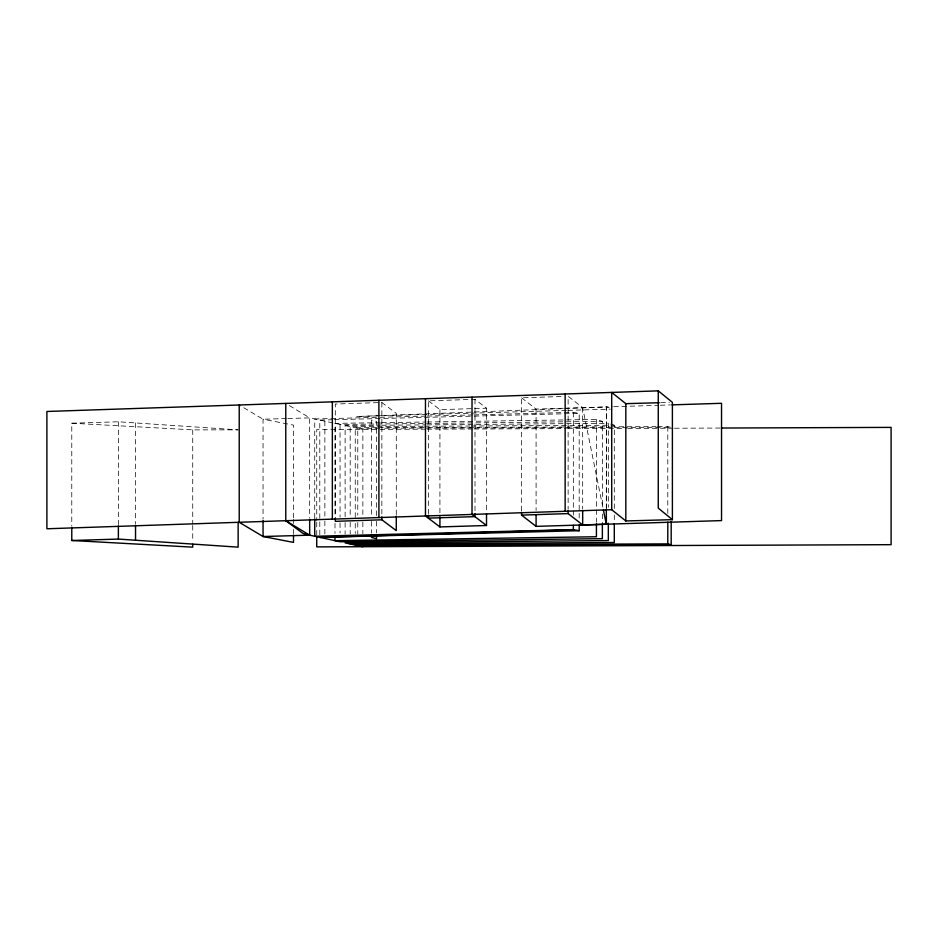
<?xml version="1.0" encoding="UTF-8"?>
<svg xmlns="http://www.w3.org/2000/svg" width="938" height="938" viewBox="0 0 938 938"><rect width="100%" height="100%" fill="white"/><g stroke="black" fill="none" stroke-linecap="round" stroke-linejoin="round"><path stroke-width="0.7" stroke-dasharray="4.69 3.52" d="M606.3 508.29L606.417 406.94L612.244 406.752M396.27 514.692L396.27 413.33L381.86 402.496L335.3 404.044L335.3 518.444M428.432 513.789L428.432 400.843L474.991 399.33L486.517 408.206L486.517 512.476M521.551 510.764L521.551 397.818L563.75 396.446M613.71 406.717L658.875 405.286M660.329 405.239L670.529 404.911M428.432 400.843L439.922 409.648L486.517 408.206M71.78 423.202L118.376 421.783L238.146 429.862L192.736 429.862L71.78 423.202L71.78 526.019M521.551 397.818L536.09 409.085L563.75 408.241M565.204 408.194L606.417 406.94L609.125 407.784M660.751 402.695L669.486 402.449M286.36 418.547L263.05 419.227L239.213 404.993M287.814 418.512L309.669 417.867L340.048 424.468L602.372 421.373L602.372 508.255M566.482 410.398L356.299 416.519L606.417 406.94L606.417 508.302M567.947 410.363L610.275 409.132M425.77 416.12L314.734 418.969L314.734 518.89M427.236 416.085L472.529 414.924M473.983 414.889L573.329 412.333L579.192 413.412L579.192 519.124M332.92 419.732L319.799 420.072L319.799 537.368M334.374 419.696L472.811 416.144M474.265 416.109L579.192 413.412M380.265 422.698L334.995 423.366L334.995 517.495M381.731 422.675L425.547 422.018M427.001 421.994L596.427 419.462L602.372 421.373M345.114 516.791L345.114 425.571L380.207 425.266M381.672 425.254L425.547 424.879M427.001 424.855L608.328 423.296L608.328 507.282M423.144 426.262L350.179 426.673L350.179 516.451M424.597 426.262L469.832 426.016M471.298 426.004L614.296 425.219L614.296 509.205M377.146 427.681L355.244 427.763L355.244 517.553M378.612 427.681L609.372 426.813M610.837 426.813L656.108 426.638M657.573 426.638L667.797 426.602L671.186 427.411L381.203 428.244M379.749 428.256L357.777 428.314L357.777 515.197M425.77 429.182L316.739 429.592L316.739 520.825M427.236 429.17L472.6 428.994M474.065 428.994L566.247 428.631M567.713 428.631L626.244 428.408M627.71 428.396L673.074 428.22M674.528 428.22L719.892 428.045M345.114 425.571L362.854 429.416L362.854 516.299M610.708 424.058L614.296 425.219M289.361 405.579L309.669 417.867L309.669 517.788M602.829 507.153L582.674 407.655L568.123 396.305L568.123 509.252M667.797 426.602L667.797 513.485M614.296 514.997L614.296 522.243M602.372 514.047L602.372 522.736M596.427 419.462L596.427 522.267M582.674 407.655L582.674 509.029M573.329 412.333L573.329 515.15M536.09 409.085L536.09 510.448M474.991 399.33L474.991 513.731M439.922 409.648L439.922 513.907M381.86 402.496L381.86 516.897M376.56 515.548L376.56 421.42L371.495 420.107L371.495 515.677M376.56 521.34L376.56 532.925M371.495 521.469L371.495 533.054M362.854 522.091L362.854 533.675M357.777 522.443L357.777 534.027M355.244 523.345L355.244 533.476M350.179 522.243L350.179 533.828M345.114 522.583L345.114 534.168M340.048 424.468L340.048 517.143M340.048 522.935L340.048 533.077M334.995 523.287L334.995 533.417M324.865 421.174L324.865 519.64M324.865 521.082L324.865 537.017M316.739 522.278L316.739 535.305M293.5 517.788L293.5 425.113L263.05 419.227L263.05 519.148M293.5 519.23L293.5 523.58M293.5 529.372L293.5 533.71M192.736 429.862L192.736 523.979M192.736 525.432L192.736 541.355M135.529 422.944L135.529 524.307M118.376 421.783L118.376 524.6"/><path stroke-width="1.41" d="M521.551 512.218L521.551 515.114L536.09 526.37L606.417 524.236L606.3 509.733M658.265 390.853L46.9 411.477L46.9 528.774L611.705 509.709L625.822 520.953L672.394 519.664L672.394 402.367L658.265 390.853L658.265 508.138L672.394 519.664M396.27 516.146L396.27 530.627L381.86 519.793L335.3 521.34L335.3 518.444M671.983 404.864L721.533 403.305L721.533 520.602L579.25 525.057L579.192 530.709L319.799 537.368L574.232 529.794M521.551 515.114L568.123 513.602L582.674 524.952L582.674 510.471M425.465 398.709L425.465 515.994L439.922 526.933L486.517 525.503L486.517 513.918M71.78 527.461L71.78 540.499L118.376 539.08L238.146 547.147L238.146 522.536M611.705 509.709L611.705 392.424L625.822 403.668L659.297 402.73M602.372 524.19L602.372 538.67L340.048 541.765L309.669 535.164L263.05 536.524L239.213 522.278L239.213 404.993M579.192 530.709L573.329 529.63L314.734 536.266L314.734 518.89M350.179 543.958L614.296 542.516L614.296 523.685M721.357 428.033L891.1 427.388L891.1 544.673L316.739 546.889L316.739 536.759M355.244 545.06L667.797 543.888L671.186 544.697L671.186 521.528M357.777 545.611L671.186 544.697M71.78 540.499L192.736 547.147L192.736 544.251M362.854 546.713L345.114 542.868L608.328 540.581L608.328 523.205M309.669 519.242L309.669 535.164L303.068 533.464L285.773 520.707L285.773 403.422M285.773 520.707L309.669 535.164M486.517 525.503L472.025 514.423L472.025 397.137M603.404 510.002L606.276 524.213M667.797 522.173L667.797 543.888M625.822 403.668L625.822 520.953M596.427 523.721L596.427 536.747L334.995 540.663L334.995 536.313M573.329 525.292L573.329 529.63M568.123 510.706L568.123 513.602M565.145 393.995L565.145 511.28M536.09 514.786L536.09 526.37M474.991 513.731L474.991 516.627L428.432 518.128L428.432 515.232M439.922 516.803L439.922 526.933M381.86 516.897L381.86 519.793M378.905 400.28L378.905 517.565M376.56 535.821L376.56 538.717L371.495 537.404L371.495 534.508M332.345 401.851L332.345 519.136M293.5 535.164L293.5 542.399L263.05 536.524L263.05 520.59M135.529 525.749L135.529 540.229M118.376 526.042L118.376 539.08"/></g></svg>
